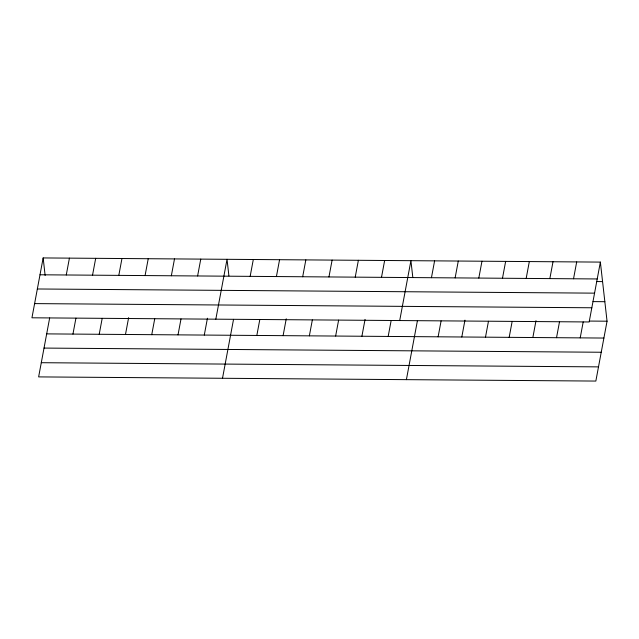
<?xml version="1.0" encoding="UTF-8"?>
<svg xmlns="http://www.w3.org/2000/svg" width="639" height="639" viewBox="0 0 639 639"><rect width="100%" height="100%" fill="white"/><g stroke="black" fill="none" stroke-linecap="round" stroke-linejoin="round"><path stroke-width="0.96" d="M43.156 257.932L31.95 317.799L589.166 321.968L600.372 262.102L43.156 257.932L45.137 275.481M49.658 317.966L38.628 376.898L595.844 381.068L607.05 321.201L600.372 262.102M66.272 274.978L69.419 258.132M72.95 334.077L75.929 318.166M92.535 275.177L95.69 258.324M99.213 334.277L102.192 318.358M118.806 275.377L121.961 258.523M125.484 334.469L128.639 317.623M145.077 275.569L148.232 258.715M151.755 334.668L154.734 318.757M171.348 275.768L174.495 258.915M178.025 334.868L181.005 318.949M197.611 275.96L200.766 259.114M204.288 335.06L207.443 318.214M215.83 319.173L227.037 259.306L228.906 275.888M222.508 378.272L233.539 319.34M250.153 276.36L253.308 259.506M256.83 335.459L259.809 319.54M276.423 276.551L279.57 259.698M283.101 335.651L286.248 318.797M302.686 276.751L305.841 259.897M309.364 335.85L312.343 319.931M328.957 276.943L332.112 260.097M335.635 336.042L338.614 320.131M355.228 277.142L358.383 260.289M361.906 336.242L365.061 319.388M381.499 277.342L384.646 260.488M388.177 336.441L391.148 320.522M399.71 320.554L410.917 260.68L412.794 277.262M406.396 379.654L417.419 320.722M431.445 277.709L434.6 260.864M438.122 336.809L441.102 320.898M455.128 277.893L458.283 261.039M461.805 336.993L464.96 320.139M478.811 278.069L481.966 261.215M485.488 337.168L488.468 321.249M502.494 278.245L505.641 261.391M509.171 337.344L512.151 321.425M526.177 278.42L529.324 261.567M532.854 337.52L536.001 320.666M549.852 278.596L553.007 261.75M556.529 337.696L559.508 321.784M573.534 278.78L576.69 261.926M580.212 337.879L583.191 321.96M40.001 274.786L597.217 278.955M596.658 281.559L602.577 281.607M37.342 288.98L594.558 293.149M593.008 301.608L604.845 301.696M34.61 303.605L591.826 307.774M589.286 321.066L607.05 321.201M46.679 333.885L603.895 338.055M44.019 348.079L601.243 352.249M41.287 362.704L598.503 366.874"/></g></svg>
